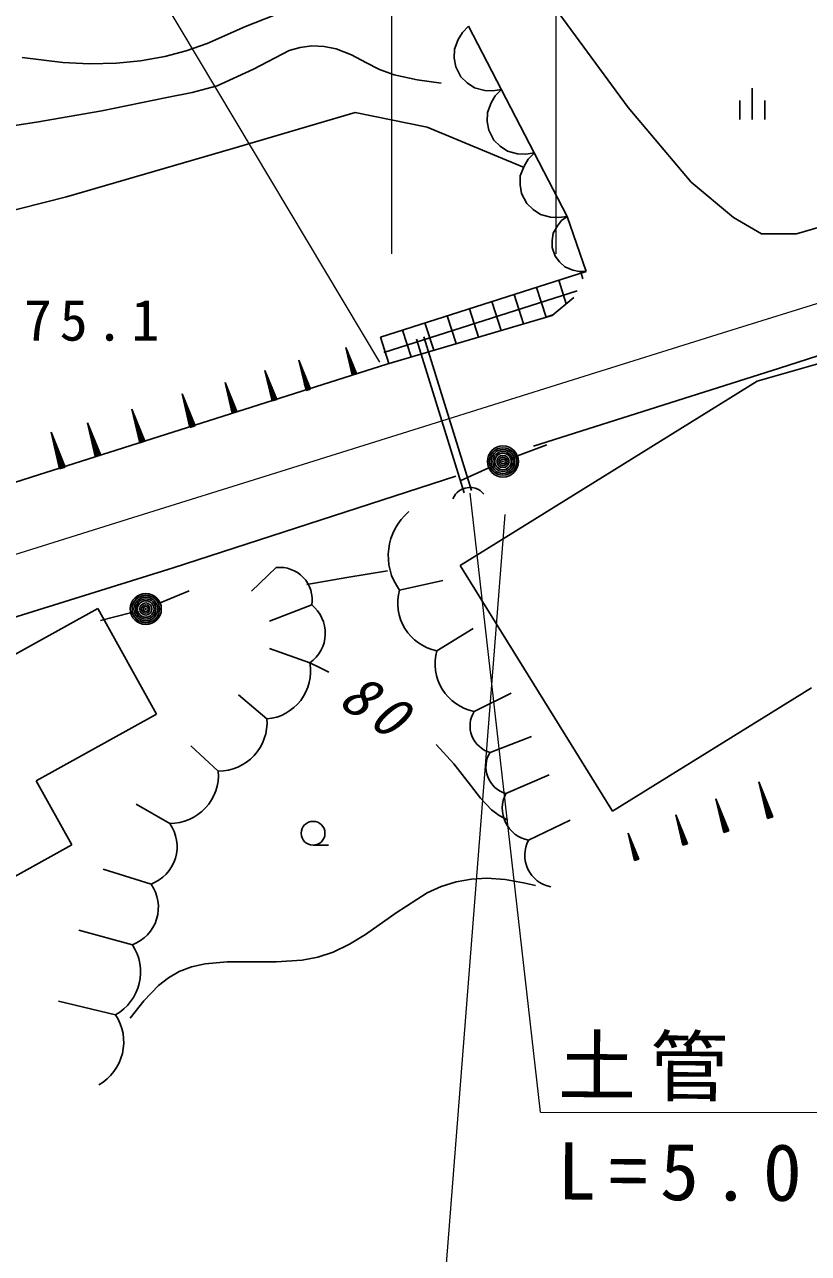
# Model space of a CAD drawing. Units: millimetres, scale not verified. Extents: x 40000 to 680000, y 20000 to 380000.
# Drawn here: x 456670 to 481776, y 245315 to 284688 of the extents above; entities that cross this region are included whole.
import ezdxf

# ---------------------------------------------------------------- set-up
doc = ezdxf.new("R2010")
doc.units = ezdxf.units.MM
doc.header["$LTSCALE"] = 1000
doc.linetypes.add('CHAIN', pattern=[18.5, 12, -1.5, 3.5, -1.5])
for name, color, linetype, lineweight in [('M-BGD', 7, 'Continuous', 25), ('M-BMK', 2, 'CHAIN', 13), ('M-BMK-HTXT', 7, 'Continuous', 13), ('M-STR-HTXT', 7, 'Continuous', 13)]:
    doc.layers.add(name, color=color, linetype=linetype, lineweight=lineweight)
doc.styles.add('ＭＳ ゴシック', font='')
doc.styles.get('ＭＳ ゴシック').set_extended_font_data('MS Gothic')

msp = doc.modelspace()

# ---------------------------------------------------------------- linework, layer by layer
at = {"layer": 'M-BGD'}
for p, q in [((476000, 282034), (472927, 286230)), ((463749, 284629), (464992, 285114)), ((462518, 284084), (463749, 284629)), ((470692, 284438), (470557, 284213)), ((470886, 284635), (470692, 284438)), ((470886, 284635), (474053, 278544)), ((461847, 283846), (462518, 284084)), ((465499, 283958), (465141, 283854)), ((465873, 284003), (465499, 283958)), ((466266, 283985), (465873, 284003)), ((466654, 283907), (466266, 283985)), ((467139, 283716), (466654, 283907)), ((470437, 283899), (470431, 283612)), ((470557, 284213), (470437, 283899)), ((456597, 283632), (457896, 283477)), ((459615, 283456), (460387, 283530)), ((460387, 283530), (461159, 283666)), ((461159, 283666), (461847, 283846)), ((465141, 283854), (464007, 283262)), ((467597, 283472), (467139, 283716)), ((470431, 283612), (470479, 283334)), ((457896, 283477), (458749, 283436)), ((458749, 283436), (459615, 283456)), ((464007, 283262), (462842, 282724)), ((468038, 283248), (467597, 283472)), ((468503, 283081), (468038, 283248)), ((470479, 283334), (470643, 283019)), ((462842, 282724), (462040, 282510)), ((469245, 282917), (468503, 283081)), ((470010, 282811), (469245, 282917)), ((470643, 283019), (470843, 282820)), ((470843, 282820), (471081, 282660)), ((461223, 282353), (459148, 281928)), ((462040, 282510), (461223, 282353)), ((471081, 282660), (471407, 282578)), ((471407, 282578), (471666, 282565)), ((471748, 282407), (471613, 282182)), ((471666, 282565), (471942, 282605)), ((471942, 282605), (471748, 282407)), ((479977, 282648), (479977, 281648)), ((459148, 281928), (457057, 281561)), ((471613, 282182), (471493, 281868)), ((478023, 279636), (476000, 282034)), ((479577, 282251), (479577, 281651)), ((480377, 282251), (480377, 281651)), ((494927, 281959), (481395, 277987)), ((457057, 281561), (455084, 281274)), ((463345, 280722), (467263, 281871)), ((467263, 281871), (469561, 281398)), ((471493, 281868), (471487, 281582)), ((471487, 281582), (471535, 281303)), ((469561, 281398), (472668, 280114)), ((471535, 281303), (471699, 280989)), ((471699, 280989), (471899, 280790)), ((471899, 280790), (472137, 280630)), ((458008, 279168), (463345, 280722)), ((472137, 280630), (472463, 280548)), ((472463, 280548), (472722, 280534)), ((472804, 280377), (472669, 280152)), ((472722, 280534), (472998, 280574)), ((472998, 280574), (472804, 280377)), ((472669, 280152), (472549, 279838)), ((472549, 279838), (472543, 279551)), ((479372, 278512), (478023, 279636)), ((451589, 277547), (458008, 279168)), ((472543, 279551), (472591, 279273)), ((472591, 279273), (472755, 278958)), ((472755, 278958), (472955, 278759)), ((472955, 278759), (473193, 278599)), ((473193, 278599), (473519, 278517)), ((473519, 278517), (473778, 278503)), ((473873, 278407), (473737, 278242)), ((473778, 278503), (474053, 278544)), ((474053, 278544), (473873, 278407)), ((474053, 278544), (474663, 276777)), ((480271, 277987), (479372, 278512)), ((473603, 278003), (473564, 277772)), ((473737, 278242), (473603, 278003)), ((481395, 277987), (480271, 277987)), ((473564, 277772), (473569, 277541)), ((473569, 277541), (473663, 277268)), ((473663, 277268), (473801, 277083)), ((473801, 277083), (473974, 276925)), ((473974, 276925), (474228, 276820)), ((474228, 276820), (474435, 276778)), ((490753, 276872), (480849, 273684)), ((468066, 274673), (474663, 276777)), ((468066, 274673), (474663, 276777)), ((474022, 275743), (473782, 276496)), ((474435, 276778), (474663, 276777)), ((474553, 276546), (474496, 276724)), ((468182, 274185), (474369, 276159)), ((472653, 275101), (472353, 276040)), ((473372, 275313), (473067, 276268)), ((471933, 274889), (471638, 275812)), ((474268, 275946), (473570, 275371)), ((473570, 275371), (468271, 273810)), ((470494, 274465), (470209, 275356)), ((471213, 274677), (470924, 275584)), ((473249, 275276), (473586, 275384)), ((480130, 273260), (486979, 275227)), ((469054, 274041), (468780, 274901)), ((469774, 274253), (469495, 275128)), ((468335, 273829), (468066, 274673)), ((469219, 274613), (470749, 269682)), ((469457, 274687), (470988, 269756)), ((467298, 273507), (466958, 274344)), ((466958, 274344), (467165, 273465)), ((467227, 273501), (466985, 274260)), ((467030, 274060), (467209, 273496)), ((467064, 274071), (467244, 273507)), ((468271, 273810), (456882, 270186)), ((465833, 273009), (465456, 273939)), ((465456, 273939), (465685, 272962)), ((465754, 273003), (465485, 273846)), ((467197, 273492), (467081, 273854)), ((467124, 273653), (467177, 273486)), ((467261, 273512), (467146, 273875)), ((467225, 273685), (467278, 273518)), ((480849, 273684), (472974, 271179)), ((464747, 272679), (464369, 273608)), ((464369, 273608), (464599, 272632)), ((464667, 272672), (464399, 273515)), ((464449, 273293), (464648, 272666)), ((464487, 273305), (464686, 272678)), ((465535, 273623), (465735, 272997)), ((465573, 273635), (465773, 273009)), ((465720, 272992), (465592, 273395)), ((465792, 273015), (465664, 273417)), ((467165, 273465), (467298, 273507)), ((480130, 273260), (470617, 267358)), ((463468, 272290), (463091, 273219)), ((463091, 273219), (463321, 272243)), ((463389, 272283), (463121, 273126)), ((463171, 272904), (463370, 272277)), ((463209, 272916), (463408, 272289)), ((464634, 272661), (464506, 273064)), ((464705, 272684), (464577, 273087)), ((464665, 272876), (464725, 272690)), ((465640, 273171), (465699, 272985)), ((465685, 272962), (465833, 273009)), ((465752, 273207), (465811, 273021)), ((462129, 271830), (461715, 272853)), ((461715, 272853), (461967, 271779)), ((462042, 271823), (461747, 272751)), ((461802, 272505), (462021, 271816)), ((461844, 272519), (462063, 271830)), ((463356, 272272), (463228, 272675)), ((463427, 272295), (463299, 272698)), ((463387, 272487), (463446, 272301)), ((464553, 272840), (464613, 272655)), ((464599, 272632), (464747, 272679)), ((460521, 271341), (460107, 272363)), ((460107, 272363), (460359, 271289)), ((460434, 271334), (460139, 272261)), ((462006, 271811), (461865, 272254)), ((462084, 271836), (461943, 272279)), ((463275, 272451), (463334, 272266)), ((463321, 272243), (463468, 272290)), ((459097, 270908), (458682, 271930)), ((458682, 271930), (458935, 270856)), ((459010, 270900), (458715, 271828)), ((460194, 272016), (460413, 271327)), ((460236, 272029), (460455, 271340)), ((460398, 271322), (460257, 271765)), ((460476, 271347), (460335, 271790)), ((461917, 272008), (461982, 271804)), ((461967, 271779), (462129, 271830)), ((462040, 272047), (462105, 271843)), ((457970, 270512), (457518, 271628)), ((457518, 271628), (457793, 270456)), ((457875, 270504), (457553, 271516)), ((458770, 271583), (458989, 270893)), ((458812, 271596), (459031, 270907)), ((458973, 270888), (458832, 271331)), ((459052, 270913), (458911, 271356)), ((460309, 271519), (460374, 271314)), ((460359, 271289), (460521, 271341)), ((460432, 271558), (460497, 271354)), ((457613, 271249), (457852, 270497)), ((457659, 271263), (457898, 270512)), ((457835, 270492), (457682, 270975)), ((457921, 270519), (457767, 271002)), ((458885, 271085), (458950, 270881)), ((458935, 270856), (459097, 270908)), ((459008, 271124), (459073, 270920)), ((472460, 270869), (473393, 271228)), ((457739, 270706), (457810, 270483)), ((457793, 270456), (457970, 270512)), ((457873, 270749), (457944, 270526)), ((456882, 270186), (453042, 268952)), ((470486, 270222), (461425, 267287)), ((471538, 270485), (470626, 270074)), ((470529, 269700), (470598, 269759)), ((470598, 269759), (470682, 269802)), ((470682, 269802), (470783, 269838)), ((470783, 269838), (470904, 269856)), ((470904, 269856), (471006, 269852)), ((471006, 269852), (471107, 269837)), ((471107, 269837), (471185, 269803)), ((471185, 269803), (471261, 269757)), ((471261, 269757), (471321, 269711)), ((471321, 269711), (471380, 269644)), ((470391, 269492), (470430, 269571)), ((470430, 269571), (470470, 269638)), ((470470, 269638), (470529, 269700)), ((470617, 267358), (475504, 259482)), ((461425, 267287), (455303, 265373)), ((464731, 267289), (463938, 266536)), ((465708, 266745), (466990, 266973)), ((466990, 266973), (468292, 267181)), ((468679, 266571), (470062, 266875)), ((461014, 266156), (461937, 266540)), ((459013, 265981), (455195, 263866)), ((460891, 262592), (459013, 265981)), ((460067, 265842), (459097, 265599)), ((465867, 266092), (464513, 265577)), ((469875, 264627), (471038, 265342)), ((465807, 264238), (464517, 264699)), ((465807, 264238), (466112, 264088)), ((466112, 264088), (466417, 263937)), ((475504, 259482), (481871, 263433)), ((464431, 262443), (463522, 263211)), ((471072, 262682), (472254, 263268)), ((460891, 262592), (457042, 260459)), ((471580, 261366), (472902, 261877)), ((462876, 260768), (461998, 261584)), ((469852, 261626), (470418, 261000)), ((469852, 261626), (470418, 261000)), ((470418, 261000), (470952, 260319)), ((470418, 261000), (470952, 260319)), ((458181, 258403), (457042, 260459)), ((470952, 260319), (471269, 259900)), ((470952, 260319), (471269, 259900)), ((472089, 260050), (473474, 260649)), ((480640, 259303), (480192, 260420)), ((480192, 260420), (480463, 259247)), ((480545, 259295), (480227, 260309)), ((471269, 259900), (471627, 259528)), ((471269, 259900), (471627, 259528)), ((479226, 258857), (478816, 259881)), ((478816, 259881), (479064, 258806)), ((480286, 260041), (480522, 259288)), ((480332, 260055), (480568, 259303)), ((461321, 259093), (460246, 259713)), ((471627, 259528), (471873, 259349)), ((471627, 259528), (471873, 259349)), ((479139, 258850), (478848, 259778)), ((478902, 259533), (479118, 258843)), ((478944, 259546), (479160, 258856)), ((480505, 259283), (480353, 259767)), ((480409, 259498), (480479, 259275)), ((480591, 259310), (480439, 259793)), ((480544, 259540), (480614, 259317)), ((471873, 259349), (472148, 259192)), ((471873, 259349), (472148, 259192)), ((472807, 258555), (474150, 259199)), ((477901, 258442), (477528, 259372)), ((477528, 259372), (477753, 258395)), ((477822, 258435), (477557, 259279)), ((479103, 258838), (478963, 259282)), ((479181, 258863), (479042, 259306)), ((480463, 259247), (480640, 259303)), ((476341, 257943), (476005, 258781)), ((476005, 258781), (476208, 257902)), ((476270, 257938), (476032, 258698)), ((477606, 259056), (477803, 258429)), ((477644, 259068), (477841, 258441)), ((477789, 258425), (477662, 258828)), ((477860, 258447), (477734, 258850)), ((479015, 259035), (479079, 258831)), ((479064, 258806), (479226, 258857)), ((479138, 259074), (479202, 258869)), ((454599, 256419), (458181, 258403)), ((465910, 258395), (466408, 258395)), ((476076, 258497), (476253, 257932)), ((476110, 258508), (476287, 257943)), ((476240, 257928), (476126, 258291)), ((476304, 257948), (476191, 258311)), ((477709, 258604), (477767, 258418)), ((477753, 258395), (477901, 258442)), ((477821, 258639), (477879, 258453)), ((476168, 258090), (476221, 257922)), ((476208, 257902), (476341, 257943)), ((476269, 258121), (476322, 257954)), ((460722, 257149), (459186, 257622)), ((470018, 257076), (470496, 257224)), ((470496, 257224), (470980, 257311)), ((470980, 257311), (471480, 257340)), ((471480, 257340), (472065, 257294)), ((472065, 257294), (472653, 257187)), ((472653, 257187), (472839, 257147)), ((472839, 257147), (473034, 257103)), ((468568, 256233), (469565, 256872)), ((469565, 256872), (470018, 257076)), ((467587, 255532), (468568, 256233)), ((460124, 255204), (458404, 255675)), ((466559, 254969), (467079, 255219)), ((467079, 255219), (467587, 255532)), ((465561, 254707), (466066, 254809)), ((466066, 254809), (466559, 254969)), ((461618, 254345), (462019, 254494)), ((462019, 254494), (462457, 254590)), ((462457, 254590), (463163, 254656)), ((463163, 254656), (463882, 254663)), ((463882, 254663), (464731, 254655)), ((464731, 254655), (465561, 254707)), ((460965, 253902), (461276, 254150)), ((461276, 254150), (461618, 254345)), ((460495, 253406), (460965, 253902)), ((459586, 252961), (457754, 253401)), ((460056, 252855), (460495, 253406))]:
    msp.add_line(p, q, dxfattribs=at)
for centre, radius in [((471993, 270690), 498), ((471993, 270690), 440), ((471993, 270690), 382), ((471993, 270690), 322), ((471993, 270690), 265), ((471993, 270690), 195), ((471993, 270690), 135), ((471993, 270690), 77.5), ((471993, 270690), 15), ((460552, 265963), 498), ((460552, 265963), 440), ((460552, 265963), 382), ((460552, 265963), 322), ((460552, 265963), 265), ((460552, 265963), 195), ((460552, 265963), 135), ((460552, 265963), 77.5), ((460552, 265963), 15), ((465910, 258777), 382)]:
    msp.add_circle(centre, radius, dxfattribs=at)
for centre, radius, start, end in [((470170, 267668), 1851, 130.083, 216.3391), ((464850, 266264), 1031, 350.4011, 96.6613), ((470174, 266151), 1553, 164.2976, 258.9175), ((465142, 265188), 1160, 305.0223, 51.2825), ((471370, 264206), 1553, 164.2976, 258.9175), ((464303, 263966), 1529, 274.8148, 10.2328), ((471820, 262215), 882, 147.9946, 254.2548), ((462880, 262324), 1556, 269.8652, 4.3769), ((472328, 260899), 882, 147.9946, 254.2548), ((461324, 260649), 1556, 269.8652, 4.3769), ((473009, 259572), 1037, 152.5109, 258.7711), ((460272, 258352), 1284, 290.5412, 35.2533), ((473727, 258076), 1037, 152.5109, 258.7711), ((459673, 256407), 1284, 290.5412, 35.2533), ((458804, 254335), 1581, 299.6363, 33.3723), ((458266, 252092), 1581, 299.6363, 33.3723)]:
    msp.add_arc(centre, radius, start, end, dxfattribs=at)
at = {"layer": 'M-BMK'}
for p, q in [((483775, 276288), (479012, 274797)), ((479012, 274797), (474241, 273302)), ((474241, 273302), (469478, 271810)), ((469478, 271810), (464706, 270315)), ((464706, 270315), (460125, 268880)), ((460125, 268880), (455544, 267445))]:
    msp.add_line(p, q, dxfattribs=at)
at = {"layer": 'M-BMK-HTXT'}
msp.add_line((457885, 290874), (468042, 273867), dxfattribs=at)
at = {"layer": 'M-STR-HTXT'}
for p, q in [((468430, 277344), (468430, 295995)), ((473690, 295995), (473690, 277344)), ((473196, 249840), (470942, 269671)), ((472049, 268992), (469262, 233361)), ((473196, 249840), (490538, 249821))]:
    msp.add_line(p, q, dxfattribs=at)

# ---------------------------------------------------------------- texts
at = {"layer": 'M-BGD', "insert": (456645, 274540), "char_height": 1320, "attachment_point": 7, "style": 'ＭＳ ゴシック'}
msp.add_mtext('\\T1.28;75.1', dxfattribs=at)
at = {"layer": 'M-BGD', "insert": (466643, 262885), "char_height": 1320, "attachment_point": 7, "rotation": 327, "style": 'ＭＳ ゴシック'}
msp.add_mtext('\\T1.28;\\Q15;80', dxfattribs=at)
at = {"layer": 'M-STR-HTXT', "char_height": 1833, "attachment_point": 7, "rotation": 359.631, "style": 'ＭＳ ゴシック'}
for s, insert in [('\\T1.18;土管', (473749, 250212)), ('\\T1.32;L=5.0φ250', (473726, 246547))]:
    msp.add_mtext(s, dxfattribs=dict(at, insert=insert))

doc.saveas('drawing.dxf')
